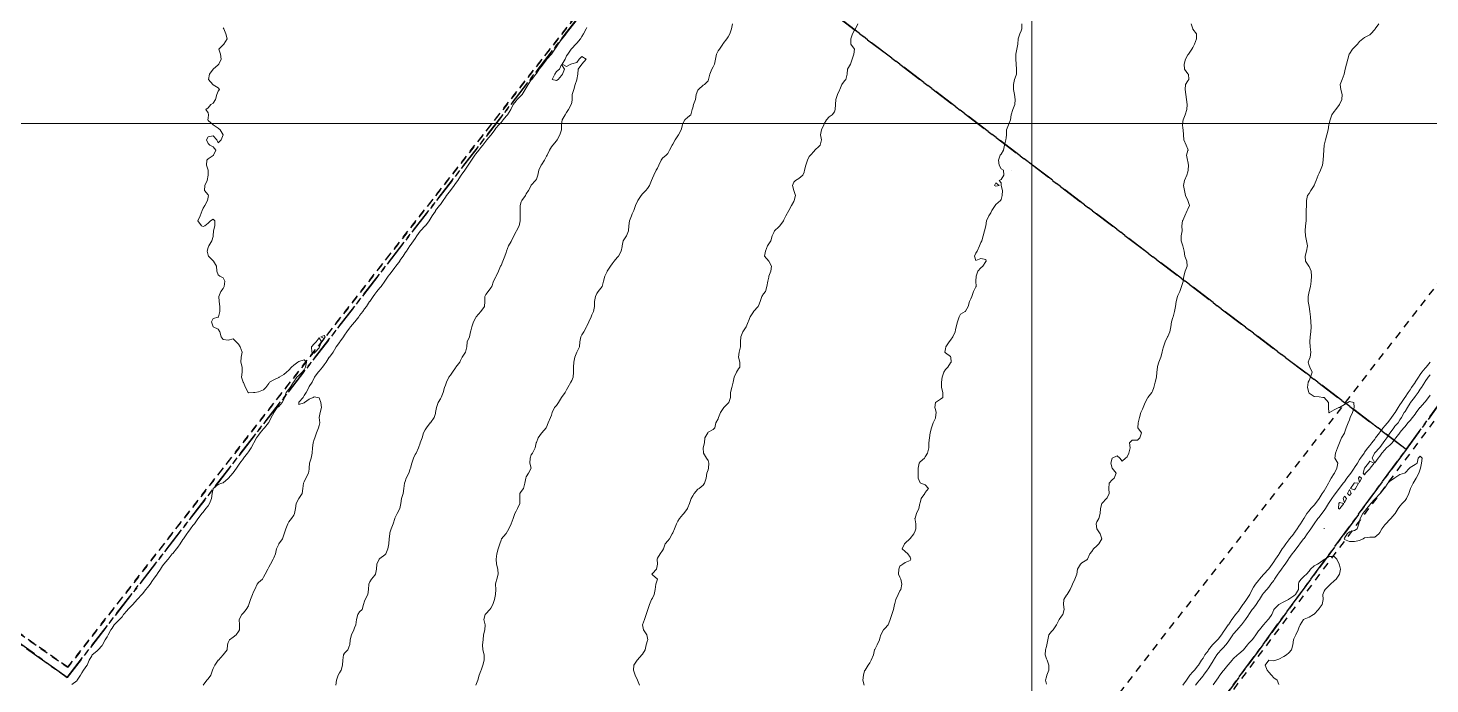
# Model space of a CAD drawing. Header units: centimetres. Extents: x 0 to 642158, y -847 to 649707.
# Drawn here: x 616067.4 to 616206.2, y 621031.9 to 621096.8 of the extents above; entities that cross this region are included whole.
import ezdxf

# ---------------------------------------------------------------- set-up
doc = ezdxf.new("R2010")
doc.units = ezdxf.units.CM
doc.header["$MEASUREMENT"] = 0
doc.linetypes.add('CENTERX2', pattern=[4, 2.5, -0.5, 0.5, -0.5])
doc.linetypes.add('JIS_02_0.7', pattern=[1.35, 0.75, -0.6])
for name, color, linetype, lineweight in [('MEV_grille', 254, 'Continuous', 9), ('WAL_parcellaire agricole', 7, 'JIS_02_0.7', 25), ('WAL_topographie 0.5', 253, 'Continuous', 20)]:
    doc.layers.add(name, color=color, linetype=linetype, lineweight=lineweight)
doc.layers.add('SPW_parcellaire cadastral', color=7, linetype='CENTERX2', lineweight=25, true_color=0xff0542)

# ---------------------------------------------------------------- blocks, each defined once
blk = doc.blocks.new('*U114')
at = {"layer": 'MEV_grille', "transparency": 33554687}
blk.add_lwpolyline([(-1338.46, 0), (1338.46, 0)], dxfattribs=at)
blk = doc.blocks.new('*U115')
at = {"layer": 'MEV_grille', "color": 0, "linetype": 'ByBlock', "lineweight": -2, "transparency": 16777216}
blk.add_blockref('*U114', (0, -1300), dxfattribs=at)
blk = doc.blocks.new('*U112')
at = {"layer": 'MEV_grille', "transparency": 33554687}
blk.add_lwpolyline([(0, 1825.48), (0, -1825.48)], dxfattribs=at)
blk = doc.blocks.new('*U113')
at = {"layer": 'MEV_grille', "color": 0, "linetype": 'ByBlock', "lineweight": -2, "transparency": 16777216}
blk.add_blockref('*U112', (800, 0), dxfattribs=at)

msp = doc.modelspace()

# ---------------------------------------------------------------- linework, layer by layer
at = {"layer": 'SPW_parcellaire cadastral'}
for points in [[(616173.26, 621188.99), (616185.26, 621179.66), (616179.7, 621172.24), (616170.48, 621160.22), (616164.05, 621152.12), (616157.91, 621144.33), (616131.44, 621110.21), (616071.3, 621032.52), (616031.54, 621061.05), (616060.99, 621100.59), (616142.41, 621213.16), (616173.26, 621188.99)], [(616131.44, 621110.21), (616157.91, 621144.33), (616228.71, 621089.19), (616203.86, 621055.11), (616131.44, 621110.21)], [(616031.54, 621061.05), (616071.3, 621032.52), (616131.44, 621110.21), (616203.86, 621055.11), (616144.73, 620974.53), (616080.2, 620885.53), (616077.16, 620887.87), (616061.83, 620900.38), (616015.82, 620937.44), (615969, 620975.45), (615975.67, 621007.18), (615976.31, 621011.06), (615979.34, 621025.79), (615982.81, 621040.63), (615983.01, 621041.57), (615985.55, 621053.65), (615985.91, 621055.31), (615989.28, 621069.96), (615990.63, 621076.48), (615992.09, 621082.87), (615993.25, 621088.61), (615997.42, 621085.79), (616031.54, 621061.05)], [(616228.71, 621089.19), (616234.07, 621096.53), (616235.85, 621085.62), (616250.94, 621018.21), (616191.53, 620940.74), (616149.71, 620970.82), (616144.73, 620974.53), (616203.86, 621055.11), (616228.71, 621089.19)]]:
    msp.add_lwpolyline(points, dxfattribs=at)
at = {"layer": 'WAL_parcellaire agricole'}
for points in [[(616185.18, 621179.79), (616158.05, 621144.69), (616071.36, 621033.53), (615996.86, 621085.77), (616011.19, 621105.69), (615971.52, 621133.77), (615978.81, 621140.74), (616073.97, 621180.78), (616142.8, 621213.76), (616185.18, 621179.79)], [(615993.69, 621087.77), (615996.86, 621085.77), (616071.36, 621033.53), (616158.05, 621144.69), (616223.15, 621092.3), (616150.53, 620998.96), (616089.78, 620911.09), (616081.78, 620901.78), (616076.08, 620902.28), (616069.98, 620895.38), (615970.47, 620972.87), (615993.69, 621087.77)], [(616146.37, 620977.29), (616226.52, 621084.47), (616231.77, 621085.38), (616245.69, 621033.97), (616249.36, 621021.47), (616227.87, 620992.8), (616189.37, 620943.13), (616146.37, 620977.29)]]:
    msp.add_lwpolyline(points, dxfattribs=at)
at = {"layer": 'WAL_topographie 0.5'}
for points in [[(616086.75, 621096.85), (616086.8, 621096.75), (616087.02, 621096.25), (616087.14, 621095.75), (616086.81, 621095.25), (616086.75, 621095.16), (616086.3, 621094.75), (616086.48, 621094.25), (616086.54, 621093.75), (616086.32, 621093.25), (616086.25, 621093.2), (616085.75, 621092.75), (616085.75, 621092.75), (616085.39, 621092.25), (616085.3, 621091.75), (616085.71, 621091.25), (616085.75, 621091.21), (616086.25, 621090.92), (616086.37, 621090.75), (616086.25, 621090.58), (616086.11, 621090.25), (616086, 621089.75), (616085.75, 621089.39), (616085.52, 621089.25), (616085.25, 621088.92), (616085.04, 621088.75), (616085.25, 621088.45), (616085.29, 621088.25), (616085.25, 621087.92), (616085.22, 621087.75), (616085.25, 621087.68), (616085.75, 621087.25), (616085.75, 621087.25), (616086.25, 621086.93), (616086.45, 621086.75), (616086.75, 621086.25), (616086.75, 621086.25), (616086.75, 621086.25), (616086.55, 621085.75), (616086.25, 621085.45), (616086.13, 621085.75), (616085.75, 621086.17), (616085.25, 621086.06), (616085.11, 621085.75), (616085.25, 621085.39), (616085.42, 621085.25), (616085.75, 621085.08), (616086.02, 621084.75), (616085.8, 621084.25), (616085.75, 621084.21), (616085.25, 621083.89), (616085.12, 621083.75), (616085.09, 621083.25), (616085.25, 621082.75), (616085.25, 621082.75), (616085.25, 621082.25), (616085.25, 621082.25), (616085.15, 621081.75), (616084.92, 621081.25), (616084.88, 621080.75), (616085.25, 621080.32), (616085.28, 621080.25), (616085.25, 621080.08), (616085.2, 621079.75), (616084.94, 621079.25), (616084.75, 621079), (616084.67, 621078.75), (616084.46, 621078.25), (616084.25, 621077.75), (616084.61, 621077.25), (616084.75, 621077.17), (616084.94, 621077.25), (616085.25, 621077.52), (616085.48, 621077.75), (616085.75, 621077.92), (616085.92, 621077.75), (616085.91, 621077.25), (616085.78, 621076.75), (616085.77, 621076.25), (616085.75, 621076.19), (616085.63, 621075.75), (616085.34, 621075.25), (616085.25, 621075.1), (616085.17, 621074.75), (616085.25, 621074.34), (616085.29, 621074.25), (616085.75, 621073.79), (616085.8, 621073.75), (616086.1, 621073.25), (616086.12, 621072.75), (616086.25, 621072.39), (616086.42, 621072.25), (616086.75, 621072.08), (616086.92, 621071.75), (616086.84, 621071.25), (616086.75, 621071.04), (616086.5, 621070.75), (616086.32, 621070.25), (616086.35, 621069.75), (616086.41, 621069.25), (616086.42, 621068.75), (616086.27, 621068.25), (616086.25, 621068.2), (616085.75, 621068.08), (616085.59, 621067.75), (616085.75, 621067.25), (616085.75, 621067.25), (616086.25, 621067.02), (616086.4, 621066.75), (616086.54, 621066.25), (616086.75, 621066), (616087.25, 621065.91), (616087.75, 621066.04), (616088.04, 621065.75), (616088.25, 621065.54), (616088.42, 621065.25), (616088.63, 621064.75), (616088.52, 621064.25), (616088.49, 621063.75), (616088.64, 621063.25), (616088.61, 621062.75), (616088.56, 621062.25), (616088.73, 621061.75), (616088.75, 621061.72), (616088.96, 621061.25), (616089.22, 621060.75), (616089.25, 621060.71), (616089.75, 621060.73), (616089.88, 621060.75), (616090.25, 621060.81), (616090.75, 621061), (616090.98, 621061.25), (616091.25, 621061.64), (616091.32, 621061.75), (616091.75, 621061.99), (616092.25, 621062.23), (616092.29, 621062.25), (616092.75, 621062.52), (616093, 621062.75), (616093.25, 621062.96), (616093.5, 621063.25), (616093.75, 621063.45), (616094.15, 621063.75), (616094.25, 621063.82), (616094.75, 621063.98), (616094.99, 621063.75), (616094.91, 621063.25), (616094.75, 621062.99), (616094.57, 621062.75), (616094.25, 621062.42), (616094.03, 621062.25), (616093.75, 621061.8), (616093.72, 621061.75), (616093.39, 621061.25), (616093.25, 621061.07), (616092.98, 621060.75), (616092.82, 621060.25), (616092.75, 621060.06), (616092.57, 621059.75), (616092.25, 621059.36), (616092.1, 621059.25), (616091.75, 621058.75), (616091.75, 621058.74), (616091.49, 621058.25), (616091.25, 621057.77), (616091.23, 621057.75), (616090.85, 621057.25), (616090.75, 621057.13), (616090.41, 621056.75), (616090.25, 621056.53), (616090.03, 621056.25), (616089.79, 621055.75), (616089.75, 621055.68), (616089.51, 621055.25), (616089.25, 621054.86), (616089.16, 621054.75), (616088.77, 621054.25), (616088.75, 621054.22), (616088.4, 621053.75), (616088.25, 621053.53), (616088.06, 621053.25), (616087.75, 621052.8), (616087.71, 621052.75), (616087.28, 621052.25), (616087.25, 621052.21), (616086.75, 621051.79), (616086.61, 621051.75), (616086.25, 621051.62), (616085.77, 621051.25), (616085.75, 621051.21), (616085.66, 621050.75), (616085.58, 621050.25), (616085.39, 621049.75), (616085.25, 621049.53), (616085.03, 621049.25), (616084.75, 621048.88), (616084.62, 621048.75), (616084.27, 621048.25), (616084.25, 621048.22), (616083.89, 621047.75), (616083.75, 621047.56), (616083.52, 621047.25), (616083.25, 621046.89), (616083.14, 621046.75), (616082.81, 621046.25), (616082.75, 621046.17), (616082.48, 621045.75), (616082.25, 621045.44), (616082.11, 621045.25), (616081.75, 621044.81), (616081.7, 621044.75), (616081.29, 621044.25), (616081.25, 621044.2), (616080.87, 621043.75), (616080.75, 621043.57), (616080.55, 621043.25), (616080.25, 621042.82), (616080.2, 621042.75), (616079.86, 621042.25), (616079.75, 621042.11), (616079.52, 621041.75), (616079.25, 621041.42), (616079.1, 621041.25), (616078.75, 621040.82), (616078.68, 621040.75), (616078.25, 621040.26), (616078.24, 621040.25), (616077.81, 621039.75), (616077.75, 621039.69), (616077.31, 621039.25), (616077.25, 621039.17), (616076.89, 621038.75), (616076.75, 621038.53), (616076.47, 621038.25), (616076.25, 621038.04), (616075.95, 621037.75), (616075.75, 621037.42), (616075.61, 621037.25), (616075.37, 621036.75), (616075.25, 621036.54), (616075.05, 621036.25), (616074.79, 621035.75), (616074.75, 621035.69), (616074.37, 621035.25), (616074.25, 621035.13), (616073.78, 621034.75), (616073.75, 621034.68), (616073.47, 621034.25), (616073.27, 621033.75), (616073.25, 621033.72), (616072.92, 621033.25), (616072.75, 621032.97), (616072.62, 621032.75), (616072.28, 621032.25), (616072.25, 621032.2), (616071.75, 621031.83)], [(616121.25, 621097.03), (616121.06, 621096.75), (616120.75, 621096.32), (616120.69, 621096.25), (616120.3, 621095.75), (616120.25, 621095.69), (616119.91, 621095.25), (616119.75, 621094.97), (616119.59, 621094.75), (616119.25, 621094.25), (616119.25, 621094.25), (616118.8, 621093.75), (616118.75, 621093.69), (616118.41, 621093.25), (616118.25, 621093.03), (616118.04, 621092.75), (616117.75, 621092.32), (616117.69, 621092.25), (616117.29, 621091.75), (616117.25, 621091.7), (616116.93, 621091.25), (616116.75, 621090.92), (616116.65, 621090.75), (616116.33, 621090.25), (616116.25, 621090.15), (616115.84, 621089.75), (616115.75, 621089.64), (616115.44, 621089.25), (616115.25, 621088.82), (616115.21, 621088.75), (616114.88, 621088.25), (616114.75, 621088.09), (616114.46, 621087.75), (616114.25, 621087.49), (616114.02, 621087.25), (616113.75, 621086.92), (616113.64, 621086.75), (616113.28, 621086.25), (616113.25, 621086.21), (616112.84, 621085.75), (616112.75, 621085.64), (616112.45, 621085.25), (616112.25, 621084.99), (616112.05, 621084.75), (616111.75, 621084.36), (616111.67, 621084.25), (616111.33, 621083.75), (616111.25, 621083.64), (616111.01, 621083.25), (616110.75, 621082.85), (616110.68, 621082.75), (616110.32, 621082.25), (616110.25, 621082.15), (616109.96, 621081.75), (616109.75, 621081.45), (616109.6, 621081.25), (616109.26, 621080.75), (616109.25, 621080.74), (616108.87, 621080.25), (616108.75, 621080.08), (616108.52, 621079.75), (616108.25, 621079.35), (616108.17, 621079.25), (616107.78, 621078.75), (616107.75, 621078.71), (616107.44, 621078.25), (616107.25, 621077.92), (616107.14, 621077.75), (616106.77, 621077.25), (616106.75, 621077.23), (616106.27, 621076.75), (616106.25, 621076.72), (616105.93, 621076.25), (616105.75, 621076), (616105.58, 621075.75), (616105.25, 621075.3), (616105.22, 621075.25), (616104.88, 621074.75), (616104.75, 621074.56), (616104.56, 621074.25), (616104.25, 621073.81), (616104.22, 621073.75), (616103.85, 621073.25), (616103.75, 621073.12), (616103.47, 621072.75), (616103.25, 621072.47), (616103.09, 621072.25), (616102.75, 621071.77), (616102.74, 621071.75), (616102.37, 621071.25), (616102.25, 621071.11), (616101.97, 621070.75), (616101.75, 621070.47), (616101.6, 621070.25), (616101.25, 621069.76), (616101.24, 621069.75), (616100.92, 621069.25), (616100.75, 621069.02), (616100.57, 621068.75), (616100.25, 621068.36), (616100.17, 621068.25), (616099.78, 621067.75), (616099.75, 621067.72), (616099.36, 621067.25), (616099.25, 621067.12), (616098.98, 621066.75), (616098.75, 621066.42), (616098.65, 621066.25), (616098.3, 621065.75), (616098.25, 621065.69), (616097.94, 621065.25), (616097.75, 621064.96), (616097.63, 621064.75), (616097.26, 621064.25), (616097.25, 621064.24), (616096.95, 621063.75), (616096.75, 621063.49), (616096.59, 621063.25), (616096.25, 621062.86), (616096.16, 621062.75), (616095.78, 621062.25), (616095.75, 621062.2), (616095.55, 621061.75), (616095.25, 621061.32), (616095.21, 621061.25), (616094.97, 621060.75), (616094.75, 621060.46), (616094.65, 621060.25), (616094.25, 621059.78), (616094.23, 621059.75), (616094.25, 621059.55), (616094.75, 621059.71), (616094.81, 621059.75), (616095.25, 621060.09), (616095.67, 621060.25), (616095.75, 621060.31), (616096.08, 621060.25), (616096.25, 621060.2), (616096.4, 621059.75), (616096.47, 621059.25), (616096.35, 621058.75), (616096.25, 621058.25), (616096.32, 621057.75), (616096.25, 621057.46), (616096.19, 621057.25), (616095.98, 621056.75), (616095.82, 621056.25), (616095.75, 621056.08), (616095.66, 621055.75), (616095.6, 621055.25), (616095.57, 621054.75), (616095.46, 621054.25), (616095.3, 621053.75), (616095.27, 621053.25), (616095.25, 621053.15), (616095.18, 621052.75), (616094.93, 621052.25), (616094.75, 621051.88), (616094.7, 621051.75), (616094.62, 621051.25), (616094.56, 621050.75), (616094.25, 621050.25), (616094.25, 621050.25), (616093.98, 621049.75), (616093.89, 621049.25), (616093.81, 621048.75), (616093.75, 621048.61), (616093.5, 621048.25), (616093.25, 621047.94), (616093.15, 621047.75), (616092.96, 621047.25), (616092.79, 621046.75), (616092.75, 621046.66), (616092.61, 621046.25), (616092.27, 621045.75), (616092.25, 621045.72), (616092.02, 621045.25), (616091.92, 621044.75), (616091.75, 621044.37), (616091.69, 621044.25), (616091.42, 621043.75), (616091.25, 621043.44), (616091.15, 621043.25), (616090.91, 621042.75), (616090.75, 621042.46), (616090.64, 621042.25), (616090.25, 621041.92), (616090.12, 621041.75), (616089.87, 621041.25), (616089.75, 621041), (616089.66, 621040.75), (616089.44, 621040.25), (616089.3, 621039.75), (616089.25, 621039.63), (616089.01, 621039.25), (616088.75, 621038.91), (616088.6, 621038.75), (616088.33, 621038.25), (616088.37, 621037.75), (616088.35, 621037.25), (616088.25, 621037.07), (616088.03, 621036.75), (616087.75, 621036.52), (616087.38, 621036.25), (616087.25, 621036), (616087.18, 621035.75), (616087.13, 621035.25), (616086.75, 621034.75), (616086.75, 621034.75), (616086.27, 621034.25), (616086.25, 621034.23), (616085.92, 621033.75), (616085.75, 621033.41), (616085.68, 621033.25), (616085.51, 621032.75), (616085.25, 621032.39), (616085.13, 621032.25), (616084.75, 621031.75)], [(616122.75, 621096.87), (616122.68, 621096.75), (616122.42, 621096.25), (616122.25, 621095.99), (616122.13, 621095.75), (616121.75, 621095.34), (616121.67, 621095.25), (616121.25, 621094.81), (616121.2, 621094.75), (616120.86, 621094.25), (616120.75, 621094.09), (616120.6, 621093.75), (616120.29, 621093.25), (616120.75, 621093.02), (616121.15, 621093.25), (616121.25, 621093.29), (616121.75, 621093.42), (616122, 621093.75), (616122.25, 621094.03), (616122.67, 621093.75), (616122.25, 621093.25), (616122.25, 621093.25), (616121.88, 621092.75), (616121.87, 621092.25), (616121.77, 621091.75), (616121.75, 621091.7), (616121.58, 621091.25), (616121.46, 621090.75), (616121.31, 621090.25), (616121.3, 621089.75), (616121.25, 621089.45), (616121.21, 621089.25), (616120.93, 621088.75), (616120.75, 621088.46), (616120.59, 621088.25), (616120.32, 621087.75), (616120.25, 621087.25), (616120.25, 621087.25), (616120.24, 621086.75), (616120.09, 621086.25), (616119.8, 621085.75), (616119.75, 621085.67), (616119.38, 621085.25), (616119.25, 621085.08), (616119.06, 621084.75), (616118.82, 621084.25), (616118.75, 621084.14), (616118.55, 621083.75), (616118.25, 621083.29), (616118.22, 621083.25), (616117.99, 621082.75), (616117.91, 621082.25), (616117.75, 621081.88), (616117.68, 621081.75), (616117.25, 621081.27), (616117.23, 621081.25), (616116.96, 621080.75), (616116.75, 621080.4), (616116.66, 621080.25), (616116.3, 621079.75), (616116.25, 621079.61), (616116.16, 621079.25), (616116.14, 621078.75), (616116.15, 621078.25), (616116.15, 621077.75), (616116.04, 621077.25), (616115.78, 621076.75), (616115.75, 621076.69), (616115.52, 621076.25), (616115.28, 621075.75), (616115.25, 621075.69), (616114.98, 621075.25), (616114.81, 621074.75), (616114.75, 621074.62), (616114.62, 621074.25), (616114.42, 621073.75), (616114.25, 621073.33), (616114.21, 621073.25), (616114.01, 621072.75), (616113.77, 621072.25), (616113.75, 621072.19), (616113.52, 621071.75), (616113.35, 621071.25), (616113.25, 621071.12), (616112.97, 621070.75), (616112.75, 621070.46), (616112.66, 621070.25), (616112.64, 621069.75), (616112.61, 621069.25), (616112.25, 621068.77), (616112.24, 621068.75), (616111.8, 621068.25), (616111.75, 621068.18), (616111.53, 621067.75), (616111.35, 621067.25), (616111.25, 621066.86), (616111.23, 621066.75), (616111.13, 621066.25), (616110.9, 621065.75), (616110.86, 621065.25), (616110.75, 621064.75), (616110.75, 621064.75), (616110.42, 621064.25), (616110.25, 621063.9), (616110.19, 621063.75), (616109.78, 621063.25), (616109.75, 621063.19), (616109.46, 621062.75), (616109.25, 621062.47), (616109.09, 621062.25), (616108.85, 621061.75), (616108.75, 621061.46), (616108.67, 621061.25), (616108.52, 621060.75), (616108.32, 621060.25), (616108.25, 621060.13), (616108.04, 621059.75), (616107.85, 621059.25), (616107.76, 621058.75), (616107.75, 621058.65), (616107.63, 621058.25), (616107.27, 621057.75), (616107.25, 621057.73), (616106.87, 621057.25), (616106.75, 621057.06), (616106.59, 621056.75), (616106.43, 621056.25), (616106.26, 621055.75), (616106.25, 621055.71), (616106.09, 621055.25), (616105.84, 621054.75), (616105.75, 621054.61), (616105.59, 621054.25), (616105.41, 621053.75), (616105.28, 621053.25), (616105.25, 621053.17), (616105.11, 621052.75), (616104.86, 621052.25), (616104.75, 621051.94), (616104.7, 621051.75), (616104.64, 621051.25), (616104.55, 621050.75), (616104.41, 621050.25), (616104.33, 621049.75), (616104.25, 621049.25), (616104.25, 621049.25), (616103.97, 621048.75), (616103.75, 621048.3), (616103.73, 621048.25), (616103.57, 621047.75), (616103.38, 621047.25), (616103.25, 621046.83), (616103.23, 621046.75), (616103.17, 621046.25), (616103.13, 621045.75), (616103.06, 621045.25), (616102.84, 621044.75), (616102.75, 621044.66), (616102.25, 621044.3), (616102.19, 621044.25), (616101.95, 621043.75), (616101.91, 621043.25), (616101.81, 621042.75), (616101.75, 621042.64), (616101.43, 621042.25), (616101.25, 621041.99), (616101.17, 621041.75), (616101.12, 621041.25), (616101.05, 621040.75), (616100.79, 621040.25), (616100.75, 621040.08), (616100.64, 621039.75), (616100.49, 621039.25), (616100.25, 621039.01), (616100.08, 621038.75), (616099.93, 621038.25), (616099.87, 621037.75), (616099.75, 621037.44), (616099.67, 621037.25), (616099.45, 621036.75), (616099.33, 621036.25), (616099.27, 621035.75), (616099.25, 621035.68), (616099.08, 621035.25), (616098.75, 621034.92), (616098.65, 621034.75), (616098.58, 621034.25), (616098.57, 621033.75), (616098.42, 621033.25), (616098.25, 621032.98), (616098.14, 621032.75), (616097.97, 621032.25), (616097.91, 621031.75)], [(616137.17, 621097.25), (616137.08, 621096.75), (616136.91, 621096.25), (616136.75, 621095.95), (616136.61, 621095.75), (616136.25, 621095.29), (616136.22, 621095.25), (616135.88, 621094.75), (616135.75, 621094.57), (616135.58, 621094.25), (616135.49, 621093.75), (616135.38, 621093.25), (616135.25, 621092.98), (616135.11, 621092.75), (616134.92, 621092.25), (616134.8, 621091.75), (616134.75, 621091.62), (616134.38, 621091.25), (616134.25, 621091.17), (616133.79, 621090.75), (616133.75, 621090.69), (616133.57, 621090.25), (616133.49, 621089.75), (616133.32, 621089.25), (616133.25, 621088.94), (616133.19, 621088.75), (616133.05, 621088.25), (616132.75, 621088.01), (616132.44, 621087.75), (616132.25, 621087.39), (616132.22, 621087.25), (616132.09, 621086.75), (616131.82, 621086.25), (616131.75, 621086.15), (616131.48, 621085.75), (616131.25, 621085.32), (616131.2, 621085.25), (616130.94, 621084.75), (616130.75, 621084.41), (616130.59, 621084.25), (616130.25, 621083.93), (616130.11, 621083.75), (616129.87, 621083.25), (616129.75, 621082.97), (616129.61, 621082.75), (616129.38, 621082.25), (616129.25, 621081.95), (616129.15, 621081.75), (616128.96, 621081.25), (616128.75, 621080.93), (616128.6, 621080.75), (616128.25, 621080.42), (616128.13, 621080.25), (616127.79, 621079.75), (616127.75, 621079.68), (616127.57, 621079.25), (616127.41, 621078.75), (616127.25, 621078.42), (616127.17, 621078.25), (616126.96, 621077.75), (616126.89, 621077.25), (616126.87, 621076.75), (616126.75, 621076.43), (616126.67, 621076.25), (616126.36, 621075.75), (616126.26, 621075.25), (616126.25, 621075.19), (616126.15, 621074.75), (616125.87, 621074.25), (616125.75, 621074.12), (616125.46, 621073.75), (616125.25, 621073.49), (616125.09, 621073.25), (616124.76, 621072.75), (616124.75, 621072.72), (616124.53, 621072.25), (616124.41, 621071.75), (616124.25, 621071.25), (616124.25, 621071.25), (616123.88, 621070.75), (616123.75, 621070.54), (616123.62, 621070.25), (616123.51, 621069.75), (616123.49, 621069.25), (616123.42, 621068.75), (616123.25, 621068.43), (616123.16, 621068.25), (616122.94, 621067.75), (616122.75, 621067.31), (616122.72, 621067.25), (616122.44, 621066.75), (616122.25, 621066.44), (616122.16, 621066.25), (616122.07, 621065.75), (616122.02, 621065.25), (616121.75, 621064.75), (616121.75, 621064.75), (616121.57, 621064.25), (616121.47, 621063.75), (616121.42, 621063.25), (616121.44, 621062.75), (616121.39, 621062.25), (616121.25, 621061.92), (616121.16, 621061.75), (616120.86, 621061.25), (616120.75, 621060.99), (616120.61, 621060.75), (616120.25, 621060.25), (616120.25, 621060.25), (616119.93, 621059.75), (616119.75, 621059.45), (616119.54, 621059.25), (616119.33, 621058.75), (616119.25, 621058.5), (616119.14, 621058.25), (616118.92, 621057.75), (616118.75, 621057.3), (616118.73, 621057.25), (616118.29, 621056.75), (616118.25, 621056.71), (616117.93, 621056.25), (616117.75, 621055.8), (616117.73, 621055.75), (616117.63, 621055.25), (616117.38, 621054.75), (616117.25, 621054.56), (616117.13, 621054.25), (616117.1, 621053.75), (616117.22, 621053.25), (616116.96, 621052.75), (616116.75, 621052.38), (616116.7, 621052.25), (616116.62, 621051.75), (616116.47, 621051.25), (616116.25, 621050.95), (616116.12, 621050.75), (616116.11, 621050.25), (616116.1, 621049.75), (616115.89, 621049.25), (616115.75, 621048.98), (616115.63, 621048.75), (616115.45, 621048.25), (616115.25, 621047.75), (616115.25, 621047.75), (616115.02, 621047.25), (616114.75, 621046.77), (616114.73, 621046.75), (616114.31, 621046.25), (616114.25, 621046.12), (616114.13, 621045.75), (616113.98, 621045.25), (616113.83, 621044.75), (616113.77, 621044.25), (616113.82, 621043.75), (616113.92, 621043.25), (616113.97, 621042.75), (616113.83, 621042.25), (616113.75, 621041.94), (616113.69, 621041.75), (616113.73, 621041.25), (616113.7, 621040.75), (616113.6, 621040.25), (616113.45, 621039.75), (616113.25, 621039.38), (616113.14, 621039.25), (616112.75, 621038.84), (616112.68, 621038.75), (616112.56, 621038.25), (616112.68, 621037.75), (616112.65, 621037.25), (616112.51, 621036.75), (616112.5, 621036.25), (616112.42, 621035.75), (616112.45, 621035.25), (616112.59, 621034.75), (616112.59, 621034.25), (616112.46, 621033.75), (616112.27, 621033.25), (616112.25, 621033.18), (616112.09, 621032.75), (616111.95, 621032.25), (616111.75, 621031.75)], [(616149.59, 621097.25), (616149.34, 621096.75), (616149.25, 621096.62), (616149.05, 621096.25), (616148.89, 621095.75), (616148.87, 621095.25), (616149.25, 621094.75), (616149.25, 621094.75), (616149.25, 621094.75), (616149.17, 621094.25), (616149.03, 621093.75), (616148.84, 621093.25), (616148.75, 621093.08), (616148.56, 621092.75), (616148.52, 621092.25), (616148.39, 621091.75), (616148.25, 621091.6), (616147.98, 621091.25), (616147.78, 621090.75), (616147.75, 621090.69), (616147.57, 621090.25), (616147.41, 621089.75), (616147.35, 621089.25), (616147.33, 621088.75), (616147.25, 621088.52), (616147.04, 621088.25), (616146.75, 621088.05), (616146.49, 621087.75), (616146.25, 621087.36), (616146.21, 621087.25), (616145.98, 621086.75), (616145.89, 621086.25), (616145.99, 621085.75), (616145.86, 621085.25), (616145.75, 621085.13), (616145.33, 621084.75), (616145.25, 621084.63), (616144.89, 621084.25), (616144.75, 621084.1), (616144.58, 621083.75), (616144.44, 621083.25), (616144.3, 621082.75), (616144.25, 621082.56), (616144.14, 621082.25), (616143.75, 621081.93), (616143.42, 621081.75), (616143.25, 621081.56), (616143.12, 621081.25), (616143.25, 621080.75), (616143.25, 621080.75), (616143.39, 621080.25), (616143.28, 621079.75), (616143.25, 621079.67), (616143, 621079.25), (616142.75, 621078.78), (616142.73, 621078.75), (616142.44, 621078.25), (616142.25, 621077.84), (616142.21, 621077.75), (616141.84, 621077.25), (616141.75, 621077.14), (616141.32, 621076.75), (616141.25, 621076.59), (616141.09, 621076.25), (616140.95, 621075.75), (616140.75, 621075.47), (616140.62, 621075.25), (616140.43, 621074.75), (616140.32, 621074.25), (616140.75, 621073.75), (616140.75, 621073.75), (616141.03, 621073.25), (616140.97, 621072.75), (616140.78, 621072.25), (616140.75, 621072.17), (616140.65, 621071.75), (616140.58, 621071.25), (616140.42, 621070.75), (616140.25, 621070.52), (616140.08, 621070.25), (616139.92, 621069.75), (616139.75, 621069.31), (616139.72, 621069.25), (616139.26, 621068.75), (616139.25, 621068.73), (616138.93, 621068.25), (616138.75, 621067.79), (616138.73, 621067.75), (616138.53, 621067.25), (616138.25, 621066.85), (616138.19, 621066.75), (616137.99, 621066.25), (616137.96, 621065.75), (616137.95, 621065.25), (616137.82, 621064.75), (616137.77, 621064.25), (616137.89, 621063.75), (616137.88, 621063.25), (616137.75, 621063.08), (616137.55, 621062.75), (616137.33, 621062.25), (616137.25, 621061.75), (616137.25, 621061.75), (616137.11, 621061.25), (616136.98, 621060.75), (616136.96, 621060.25), (616136.8, 621059.75), (616136.75, 621059.68), (616136.32, 621059.25), (616136.25, 621059.16), (616135.97, 621058.75), (616135.79, 621058.25), (616135.75, 621058.14), (616135.53, 621057.75), (616135.42, 621057.25), (616135.25, 621057.07), (616134.75, 621056.8), (616134.71, 621056.75), (616134.44, 621056.25), (616134.38, 621055.75), (616134.25, 621055.25), (616134.29, 621054.75), (616134.59, 621054.25), (616134.75, 621054.02), (616134.84, 621053.75), (616134.79, 621053.25), (616134.75, 621053.08), (616134.64, 621052.75), (616134.57, 621052.25), (616134.39, 621051.75), (616134.25, 621051.57), (616133.86, 621051.25), (616133.75, 621051.16), (616133.38, 621050.75), (616133.25, 621050.5), (616133.08, 621050.25), (616132.91, 621049.75), (616132.75, 621049.34), (616132.71, 621049.25), (616132.34, 621048.75), (616132.25, 621048.67), (616131.91, 621048.25), (616131.75, 621047.99), (616131.62, 621047.75), (616131.44, 621047.25), (616131.25, 621046.84), (616131.21, 621046.75), (616130.92, 621046.25), (616130.75, 621046.04), (616130.51, 621045.75), (616130.33, 621045.25), (616130.25, 621045.08), (616130, 621044.75), (616129.75, 621044.33), (616129.72, 621044.25), (616129.75, 621043.75), (616129.75, 621043.75), (616129.75, 621043.75), (616129.65, 621043.25), (616129.25, 621042.81), (616129.19, 621042.75), (616129.25, 621042.67), (616129.75, 621042.25), (616129.75, 621042.25), (616129.75, 621042.25), (616129.59, 621041.75), (616129.52, 621041.25), (616129.42, 621040.75), (616129.25, 621040.39), (616129.16, 621040.25), (616128.96, 621039.75), (616128.79, 621039.25), (616128.75, 621039.16), (616128.62, 621038.75), (616128.44, 621038.25), (616128.27, 621037.75), (616128.36, 621037.25), (616128.68, 621036.75), (616128.75, 621036.42), (616128.77, 621036.25), (616128.75, 621036.18), (616128.63, 621035.75), (616128.51, 621035.25), (616128.25, 621034.83), (616128.19, 621034.75), (616127.75, 621034.27), (616127.73, 621034.25), (616127.41, 621033.75), (616127.38, 621033.25), (616127.53, 621032.75), (616127.75, 621032.25), (616127.75, 621032.25), (616127.95, 621031.75)], [(616165.82, 621097.25), (616165.82, 621096.75), (616165.75, 621096.55), (616165.61, 621096.25), (616165.45, 621095.75), (616165.42, 621095.25), (616165.32, 621094.75), (616165.25, 621094.42), (616165.23, 621094.25), (616165.23, 621093.75), (616165.25, 621093.25), (616165.25, 621093.25), (616165.3, 621092.75), (616165.27, 621092.25), (616165.25, 621092.18), (616165.08, 621091.75), (616164.99, 621091.25), (616164.98, 621090.75), (616165.1, 621090.25), (616165.15, 621089.75), (616165.13, 621089.25), (616164.93, 621088.75), (616164.75, 621088.25), (616164.75, 621088.25), (616164.69, 621087.75), (616164.5, 621087.25), (616164.31, 621086.75), (616164.31, 621086.25), (616164.25, 621085.95), (616164.22, 621085.75), (616164.1, 621085.25), (616163.99, 621084.75), (616163.75, 621084.33), (616163.67, 621084.25), (616163.5, 621083.75), (616163.58, 621083.25), (616163.75, 621082.9), (616164, 621082.75), (616164.02, 621082.25), (616163.75, 621081.82), (616163.58, 621081.75), (616163.75, 621081.5), (616163.77, 621081.25), (616163.91, 621080.75), (616163.87, 621080.25), (616163.75, 621079.85), (616163.7, 621079.75), (616163.25, 621079.35), (616163.18, 621079.25), (616162.85, 621078.75), (616162.75, 621078.53), (616162.53, 621078.25), (616162.32, 621077.75), (616162.25, 621077.25), (616162.25, 621077.25), (616162.11, 621076.75), (616161.98, 621076.25), (616161.85, 621075.75), (616161.75, 621075.61), (616161.63, 621075.25), (616161.4, 621074.75), (616161.25, 621074.55), (616161.13, 621074.25), (616161.25, 621073.82), (616161.75, 621074), (616162.25, 621073.92), (616162.28, 621073.75), (616162.25, 621073.7), (616161.96, 621073.25), (616161.75, 621073.1), (616161.46, 621072.75), (616161.28, 621072.25), (616161.27, 621071.75), (616161.28, 621071.25), (616161.25, 621071.19), (616161.04, 621070.75), (616160.86, 621070.25), (616160.75, 621070.03), (616160.62, 621069.75), (616160.5, 621069.25), (616160.25, 621068.8), (616160.2, 621068.75), (616159.75, 621068.49), (616159.62, 621068.25), (616159.43, 621067.75), (616159.31, 621067.25), (616159.25, 621066.96), (616159.2, 621066.75), (616158.98, 621066.25), (616158.75, 621065.94), (616158.61, 621065.75), (616158.28, 621065.25), (616158.25, 621065.08), (616158.2, 621064.75), (616158.25, 621064.67), (616158.75, 621064.31), (616158.77, 621064.25), (616158.8, 621063.75), (616158.75, 621063.67), (616158.49, 621063.25), (616158.25, 621063.01), (616158.1, 621062.75), (616157.93, 621062.25), (616157.85, 621061.75), (616157.86, 621061.25), (616157.98, 621060.75), (616158, 621060.25), (616157.75, 621060.08), (616157.25, 621059.75), (616157.25, 621059.75), (616157.21, 621059.25), (616157.25, 621059.05), (616157.34, 621058.75), (616157.28, 621058.25), (616157.25, 621058.2), (616157.05, 621057.75), (616156.87, 621057.25), (616156.75, 621056.75), (616156.75, 621056.75), (616156.66, 621056.25), (616156.62, 621055.75), (616156.6, 621055.25), (616156.47, 621054.75), (616156.25, 621054.36), (616156.17, 621054.25), (616155.75, 621053.87), (616155.65, 621053.75), (616155.55, 621053.25), (616155.56, 621052.75), (616155.54, 621052.25), (616155.75, 621051.79), (616155.81, 621051.75), (616156.25, 621051.6), (616156.56, 621051.25), (616156.25, 621050.83), (616156.2, 621050.75), (616155.86, 621050.25), (616155.75, 621049.83), (616155.71, 621049.75), (616155.62, 621049.25), (616155.39, 621048.75), (616155.25, 621048.31), (616155.23, 621048.25), (616155.25, 621048.12), (616155.33, 621047.75), (616155.33, 621047.25), (616155.25, 621047.03), (616155.12, 621046.75), (616154.75, 621046.28), (616154.72, 621046.25), (616154.25, 621045.81), (616154.19, 621045.75), (616153.96, 621045.25), (616154.25, 621045), (616154.54, 621044.75), (616154.75, 621044.45), (616154.82, 621044.25), (616154.75, 621044.12), (616154.25, 621043.92), (616154.04, 621043.75), (616153.75, 621043.53), (616153.63, 621043.25), (616153.61, 621042.75), (616153.75, 621042.44), (616153.82, 621042.25), (616153.92, 621041.75), (616153.84, 621041.25), (616153.75, 621041.1), (616153.56, 621040.75), (616153.35, 621040.25), (616153.25, 621039.86), (616153.22, 621039.75), (616153.11, 621039.25), (616152.93, 621038.75), (616152.77, 621038.25), (616152.75, 621038.17), (616152.58, 621037.75), (616152.25, 621037.37), (616152.12, 621037.25), (616151.85, 621036.75), (616151.75, 621036.42), (616151.72, 621036.25), (616151.49, 621035.75), (616151.25, 621035.28), (616151.23, 621035.25), (616151.12, 621034.75), (616150.9, 621034.25), (616150.75, 621033.96), (616150.59, 621033.75), (616150.3, 621033.25), (616150.25, 621033.17), (616150.14, 621032.75), (616150.06, 621032.25), (616150.19, 621031.75)], [(616182.58, 621097.25), (616182.73, 621096.75), (616182.75, 621096.73), (616183.1, 621096.25), (616183.1, 621095.75), (616182.9, 621095.25), (616182.75, 621094.91), (616182.65, 621094.75), (616182.3, 621094.25), (616182.25, 621094.18), (616182.03, 621093.75), (616181.89, 621093.25), (616181.93, 621092.75), (616182.25, 621092.31), (616182.3, 621092.25), (616182.33, 621091.75), (616182.25, 621091.59), (616182.01, 621091.25), (616181.97, 621090.75), (616182.04, 621090.25), (616182.1, 621089.75), (616182.18, 621089.25), (616182.14, 621088.75), (616181.98, 621088.25), (616181.78, 621087.75), (616181.75, 621087.58), (616181.72, 621087.25), (616181.75, 621086.92), (616181.77, 621086.75), (616181.82, 621086.25), (616181.84, 621085.75), (616182.08, 621085.25), (616182.25, 621084.85), (616182.27, 621084.75), (616182.25, 621084.69), (616182.1, 621084.25), (616182.22, 621083.75), (616182.25, 621083.61), (616182.31, 621083.25), (616182.27, 621082.75), (616182.25, 621082.58), (616182.15, 621082.25), (616181.92, 621081.75), (616181.82, 621081.25), (616181.9, 621080.75), (616182, 621080.25), (616182.25, 621079.75), (616182.25, 621079.75), (616182.42, 621079.25), (616182.25, 621078.9), (616182.18, 621078.75), (616181.96, 621078.25), (616181.75, 621077.78), (616181.73, 621077.75), (616181.64, 621077.25), (616181.69, 621076.75), (616181.6, 621076.25), (616181.58, 621075.75), (616181.75, 621075.25), (616181.75, 621075.25), (616181.87, 621074.75), (616181.95, 621074.25), (616182.16, 621073.75), (616182.17, 621073.25), (616181.99, 621072.75), (616181.86, 621072.25), (616181.77, 621071.75), (616181.75, 621071.65), (616181.63, 621071.25), (616181.44, 621070.75), (616181.25, 621070.36), (616181.21, 621070.25), (616181.08, 621069.75), (616181.04, 621069.25), (616180.93, 621068.75), (616180.78, 621068.25), (616180.75, 621068.17), (616180.64, 621067.75), (616180.57, 621067.25), (616180.46, 621066.75), (616180.25, 621066.28), (616180.23, 621066.25), (616180.01, 621065.75), (616179.83, 621065.25), (616179.75, 621064.95), (616179.72, 621064.75), (616179.56, 621064.25), (616179.36, 621063.75), (616179.25, 621063.33), (616179.23, 621063.25), (616179.18, 621062.75), (616179.13, 621062.25), (616179.01, 621061.75), (616178.89, 621061.25), (616178.75, 621060.89), (616178.67, 621060.75), (616178.29, 621060.25), (616178.25, 621060.17), (616178.03, 621059.75), (616177.84, 621059.25), (616177.75, 621059.08), (616177.58, 621058.75), (616177.45, 621058.25), (616177.33, 621057.75), (616177.31, 621057.25), (616177.65, 621056.75), (616177.49, 621056.25), (616177.25, 621056.01), (616176.75, 621056.02), (616176.48, 621055.75), (616176.53, 621055.25), (616176.42, 621054.75), (616176.25, 621054.36), (616176.08, 621054.25), (616175.75, 621053.95), (616175.52, 621054.25), (616175.25, 621054.46), (616174.75, 621054.25), (616174.75, 621054.25), (616174.63, 621053.75), (616174.75, 621053.25), (616174.75, 621053.25), (616175.16, 621052.75), (616174.94, 621052.25), (616174.75, 621052.08), (616174.45, 621051.75), (616174.44, 621051.25), (616174.45, 621050.75), (616174.25, 621050.3), (616174.19, 621050.25), (616173.75, 621049.78), (616173.72, 621049.75), (616173.61, 621049.25), (616173.58, 621048.75), (616173.43, 621048.25), (616173.25, 621047.95), (616173.16, 621047.75), (616173.25, 621047.25), (616173.25, 621047.25), (616173.58, 621046.75), (616173.73, 621046.25), (616173.45, 621045.75), (616173.25, 621045.56), (616172.91, 621045.25), (616172.75, 621045), (616172.55, 621044.75), (616172.31, 621044.25), (616172.25, 621044.17), (616171.75, 621043.87), (616171.62, 621043.75), (616171.33, 621043.25), (616171.25, 621042.75), (616171.25, 621042.75), (616171.06, 621042.25), (616170.83, 621041.75), (616170.75, 621041.61), (616170.6, 621041.25), (616170.29, 621040.75), (616170.25, 621040.66), (616169.97, 621040.25), (616169.94, 621039.75), (616169.99, 621039.25), (616169.86, 621038.75), (616169.75, 621038.58), (616169.52, 621038.25), (616169.25, 621037.75), (616169.25, 621037.75), (616168.9, 621037.25), (616168.75, 621037.07), (616168.49, 621036.75), (616168.39, 621036.25), (616168.3, 621035.75), (616168.25, 621035.6), (616168.15, 621035.25), (616168.12, 621034.75), (616168.25, 621034.38), (616168.31, 621034.25), (616168.5, 621033.75), (616168.49, 621033.25), (616168.29, 621032.75), (616168.25, 621032.58), (616168.16, 621032.25), (616168.25, 621031.85)], [(616201.17, 621097.25), (616200.79, 621096.75), (616200.75, 621096.68), (616200.35, 621096.25), (616200.25, 621096.16), (616199.75, 621095.88), (616199.56, 621095.75), (616199.25, 621095.49), (616199.04, 621095.25), (616198.75, 621094.94), (616198.56, 621094.75), (616198.25, 621094.28), (616198.23, 621094.25), (616198.09, 621093.75), (616197.94, 621093.25), (616197.83, 621092.75), (616197.75, 621092.42), (616197.72, 621092.25), (616197.54, 621091.75), (616197.32, 621091.25), (616197.38, 621090.75), (616197.54, 621090.25), (616197.48, 621089.75), (616197.25, 621089.25), (616197.25, 621089.25), (616196.89, 621088.75), (616196.75, 621088.56), (616196.5, 621088.25), (616196.33, 621087.75), (616196.25, 621087.38), (616196.22, 621087.25), (616196.14, 621086.75), (616196.01, 621086.25), (616195.86, 621085.75), (616195.75, 621085.25), (616195.75, 621085.25), (616195.72, 621084.75), (616195.69, 621084.25), (616195.66, 621083.75), (616195.59, 621083.25), (616195.38, 621082.75), (616195.25, 621082.47), (616195.14, 621082.25), (616194.96, 621081.75), (616194.75, 621081.27), (616194.74, 621081.25), (616194.43, 621080.75), (616194.25, 621080.46), (616194.11, 621080.25), (616193.99, 621079.75), (616193.99, 621079.25), (616193.97, 621078.75), (616193.95, 621078.25), (616193.95, 621077.75), (616193.9, 621077.25), (616193.87, 621076.75), (616193.88, 621076.25), (616194.01, 621075.75), (616194.11, 621075.25), (616194, 621074.75), (616193.85, 621074.25), (616193.88, 621073.75), (616194.22, 621073.25), (616194.25, 621073.22), (616194.46, 621072.75), (616194.5, 621072.25), (616194.46, 621071.75), (616194.4, 621071.25), (616194.25, 621070.75), (616194.25, 621070.75), (616194.15, 621070.25), (616194.15, 621069.75), (616194.25, 621069.25), (616194.25, 621069.25), (616194.34, 621068.75), (616194.38, 621068.25), (616194.44, 621067.75), (616194.46, 621067.25), (616194.43, 621066.75), (616194.37, 621066.25), (616194.31, 621065.75), (616194.35, 621065.25), (616194.44, 621064.75), (616194.36, 621064.25), (616194.25, 621064), (616194.16, 621063.75), (616194.25, 621063.42), (616194.33, 621063.25), (616194.54, 621062.75), (616194.38, 621062.25), (616194.25, 621061.92), (616194.16, 621061.75), (616194.1, 621061.25), (616194.21, 621060.75), (616194.25, 621060.68), (616194.75, 621060.36), (616195.25, 621060.31), (616195.62, 621060.25), (616195.75, 621060.23), (616196.16, 621059.75), (616196.18, 621059.25), (616196.21, 621058.75), (616196.25, 621058.73), (616196.28, 621058.75), (616196.75, 621059.03), (616197.19, 621059.25), (616197.25, 621059.27), (616197.75, 621059.55), (616198.08, 621059.75), (616198.25, 621059.85), (616198.69, 621059.75), (616198.73, 621059.25), (616198.54, 621058.75), (616198.33, 621058.25), (616198.25, 621058.02), (616198.13, 621057.75), (616197.92, 621057.25), (616197.76, 621056.75), (616197.75, 621056.73), (616197.47, 621056.25), (616197.25, 621055.75), (616197.25, 621055.75), (616197.05, 621055.25), (616196.85, 621054.75), (616196.8, 621054.25), (616197.11, 621053.75), (616197.01, 621053.25), (616196.77, 621052.75), (616196.75, 621052.72), (616196.44, 621052.25), (616196.25, 621051.89), (616196.16, 621051.75), (616195.88, 621051.25), (616195.75, 621051.01), (616195.56, 621050.75), (616195.25, 621050.26), (616195.24, 621050.25), (616194.88, 621049.75), (616194.75, 621049.58), (616194.44, 621049.25), (616194.25, 621049.02), (616194.03, 621048.75), (616193.75, 621048.29), (616193.72, 621048.25), (616193.4, 621047.75), (616193.25, 621047.51), (616193.08, 621047.25), (616192.75, 621046.77), (616192.73, 621046.75), (616192.32, 621046.25), (616192.25, 621046.15), (616191.95, 621045.75), (616191.75, 621045.47), (616191.59, 621045.25), (616191.28, 621044.75), (616191.25, 621044.7), (616190.93, 621044.25), (616190.75, 621043.97), (616190.59, 621043.75), (616190.25, 621043.28), (616190.22, 621043.25), (616189.77, 621042.75), (616189.75, 621042.73), (616189.34, 621042.25), (616189.25, 621042.12), (616188.95, 621041.75), (616188.75, 621041.45), (616188.63, 621041.25), (616188.37, 621040.75), (616188.25, 621040.54), (616188.06, 621040.25), (616187.75, 621039.83), (616187.69, 621039.75), (616187.35, 621039.25), (616187.25, 621039.1), (616186.98, 621038.75), (616186.75, 621038.44), (616186.61, 621038.25), (616186.26, 621037.75), (616186.25, 621037.73), (616185.9, 621037.25), (616185.75, 621037), (616185.58, 621036.75), (616185.25, 621036.33), (616185.17, 621036.25), (616184.75, 621035.81), (616184.69, 621035.75), (616184.3, 621035.25), (616184.25, 621035.17), (616183.94, 621034.75), (616183.75, 621034.45), (616183.6, 621034.25), (616183.29, 621033.75), (616183.25, 621033.69), (616182.89, 621033.25), (616182.75, 621033.08), (616182.46, 621032.75), (616182.25, 621032.44), (616182.12, 621032.25), (616181.76, 621031.75)], [(616119.75, 621091.63), (616119.91, 621091.75), (616120.25, 621092.12), (616120.34, 621092.25), (616120.52, 621092.75), (616120.25, 621093.22), (616120.03, 621092.75), (616119.75, 621092.53), (616119.58, 621092.25), (616119.31, 621091.75), (616119.75, 621091.63)], [(616164.75, 621082.75), (616164.75, 621082.75), (616164.75, 621082.75), (616164.75, 621082.75), (616164.75, 621082.75)], [(616163.25, 621081.18), (616163.58, 621081.25), (616163.25, 621081.5), (616163.11, 621081.25), (616163.25, 621081.18)], [(616095.86, 621064.75), (616095.75, 621064.63), (616095.51, 621064.75), (616095.5, 621065.25), (616095.75, 621065.55), (616095.96, 621065.75), (616096.25, 621066.16), (616096.48, 621065.75), (616096.29, 621065.25), (616096.25, 621065.17), (616095.86, 621064.75)], [(616096.83, 621066.25), (616096.75, 621066.1), (616096.41, 621066.25), (616096.75, 621066.39), (616096.83, 621066.25)], [(616206.24, 621063.75), (616205.83, 621063.25), (616205.75, 621063.15), (616205.4, 621062.75), (616205.25, 621062.51), (616205.07, 621062.25), (616204.76, 621061.75), (616204.75, 621061.74), (616204.39, 621061.25), (616204.25, 621061.02), (616204.06, 621060.75), (616203.75, 621060.28), (616203.73, 621060.25), (616203.39, 621059.75), (616203.25, 621059.51), (616203.07, 621059.25), (616202.76, 621058.75), (616202.75, 621058.73), (616202.4, 621058.25), (616202.25, 621058.05), (616202, 621057.75), (616201.75, 621057.43), (616201.59, 621057.25), (616201.25, 621056.8), (616201.21, 621056.75), (616200.84, 621056.25), (616200.75, 621056.12), (616200.46, 621055.75), (616200.25, 621055.49), (616200.07, 621055.25), (616199.75, 621054.82), (616199.7, 621054.75), (616199.35, 621054.25), (616199.25, 621054.1), (616199.03, 621053.75), (616198.75, 621053.3), (616198.72, 621053.25), (616198.37, 621052.75), (616198.25, 621052.58), (616198, 621052.25), (616197.75, 621051.91), (616197.62, 621051.75), (616197.25, 621051.28), (616197.23, 621051.25), (616196.86, 621050.75), (616196.75, 621050.59), (616196.51, 621050.25), (616196.25, 621049.85), (616196.18, 621049.75), (616195.87, 621049.25), (616195.75, 621049.07), (616195.52, 621048.75), (616195.25, 621048.41), (616195.12, 621048.25), (616194.77, 621047.75), (616194.75, 621047.73), (616194.41, 621047.25), (616194.25, 621047), (616194.07, 621046.75), (616193.75, 621046.3), (616193.71, 621046.25), (616193.32, 621045.75), (616193.25, 621045.64), (616192.97, 621045.25), (616192.75, 621044.96), (616192.57, 621044.75), (616192.25, 621044.3), (616192.21, 621044.25), (616191.89, 621043.75), (616191.75, 621043.57), (616191.51, 621043.25), (616191.25, 621042.88), (616191.16, 621042.75), (616190.83, 621042.25), (616190.75, 621042.14), (616190.45, 621041.75), (616190.25, 621041.47), (616190.06, 621041.25), (616189.75, 621040.88), (616189.65, 621040.75), (616189.34, 621040.25), (616189.25, 621040.11), (616189.01, 621039.75), (616188.75, 621039.4), (616188.63, 621039.25), (616188.29, 621038.75), (616188.25, 621038.7), (616187.94, 621038.25), (616187.75, 621038), (616187.55, 621037.75), (616187.25, 621037.4), (616187.12, 621037.25), (616186.75, 621036.82), (616186.7, 621036.75), (616186.38, 621036.25), (616186.25, 621036.05), (616186.02, 621035.75), (616185.75, 621035.46), (616185.55, 621035.25), (616185.25, 621034.92), (616185.12, 621034.75), (616184.8, 621034.25), (616184.75, 621034.18), (616184.5, 621033.75), (616184.25, 621033.37), (616184.17, 621033.25), (616183.8, 621032.75), (616183.75, 621032.69), (616183.39, 621032.25), (616183.25, 621032.07), (616183.02, 621031.75)], [(616206.25, 621062.5), (616206.05, 621062.25), (616205.75, 621061.82), (616205.71, 621061.75), (616205.39, 621061.25), (616205.25, 621061.07), (616205.04, 621060.75), (616204.75, 621060.34), (616204.69, 621060.25), (616204.3, 621059.75), (616204.25, 621059.68), (616204, 621059.25), (616203.75, 621058.87), (616203.68, 621058.75), (616203.4, 621058.25), (616203.25, 621058.04), (616203.06, 621057.75), (616202.75, 621057.4), (616202.64, 621057.25), (616202.29, 621056.75), (616202.25, 621056.7), (616201.96, 621056.25), (616201.75, 621056), (616201.58, 621055.75), (616201.25, 621055.31), (616201.21, 621055.25), (616200.75, 621054.76), (616200.74, 621054.75), (616200.48, 621054.25), (616200.75, 621053.78), (616201.08, 621054.25), (616201.25, 621054.44), (616201.45, 621054.75), (616201.75, 621055.08), (616201.92, 621055.25), (616202.25, 621055.53), (616202.46, 621055.75), (616202.75, 621056.13), (616202.83, 621056.25), (616203.23, 621056.75), (616203.25, 621056.77), (616203.62, 621057.25), (616203.75, 621057.39), (616204.04, 621057.75), (616204.25, 621057.96), (616204.48, 621058.25), (616204.75, 621058.59), (616204.86, 621058.75), (616205.23, 621059.25), (616205.25, 621059.27), (616205.69, 621059.75), (616205.75, 621059.81), (616206.07, 621060.25), (616206.25, 621060.49)], [(616199.62, 621046.25), (616199.25, 621046.09), (616198.75, 621045.99), (616198.25, 621045.99), (616197.75, 621046.2), (616197.71, 621046.25), (616197.75, 621046.31), (616198.01, 621046.75), (616198.25, 621046.94), (616198.75, 621047.09), (616199.02, 621047.25), (616199.17, 621047.75), (616199.25, 621047.99), (616199.3, 621048.25), (616199.58, 621048.75), (616199.75, 621048.95), (616199.96, 621049.25), (616200.25, 621049.61), (616200.36, 621049.75), (616200.75, 621050.18), (616200.83, 621050.25), (616201.25, 621050.7), (616201.29, 621050.75), (616201.69, 621051.25), (616201.75, 621051.31), (616202.05, 621051.75), (616202.25, 621051.96), (616202.72, 621052.25), (616202.75, 621052.28), (616203.25, 621052.61), (616203.71, 621052.75), (616203.75, 621052.78), (616204.2, 621053.25), (616204.25, 621053.31), (616204.75, 621053.62), (616204.95, 621053.75), (616205.05, 621054.25), (616205.25, 621054.44), (616205.43, 621054.25), (616205.38, 621053.75), (616205.28, 621053.25), (616205.25, 621053.14), (616205.1, 621052.75), (616204.85, 621052.25), (616204.75, 621052.08), (616204.55, 621051.75), (616204.29, 621051.25), (616204.25, 621051.13), (616204.12, 621050.75), (616203.91, 621050.25), (616203.75, 621050.05), (616203.46, 621049.75), (616203.25, 621049.49), (616203.06, 621049.25), (616202.78, 621048.75), (616202.75, 621048.72), (616202.33, 621048.25), (616202.25, 621048.17), (616201.85, 621047.75), (616201.75, 621047.63), (616201.45, 621047.25), (616201.25, 621046.87), (616201.15, 621046.75), (616200.75, 621046.43), (616200.25, 621046.43), (616199.75, 621046.34), (616199.62, 621046.25)], [(616199.75, 621052.59), (616199.83, 621052.75), (616200.25, 621053.19), (616200.3, 621053.25), (616200.7, 621053.75), (616200.25, 621053.95), (616200.14, 621053.75), (616199.75, 621053.26), (616199.75, 621053.25), (616199.62, 621052.75), (616199.75, 621052.59)], [(616199.25, 621051.82), (616199.45, 621052.25), (616199.25, 621052.41), (616199.15, 621052.25), (616199.25, 621051.82)], [(616198.25, 621050.53), (616198.41, 621050.75), (616198.25, 621051.15), (616198.05, 621050.75), (616198.25, 621050.53)], [(616198.75, 621051.1), (616198.85, 621051.25), (616199.13, 621051.75), (616198.75, 621051.81), (616198.71, 621051.75), (616198.36, 621051.25), (616198.75, 621051.1)], [(616197.25, 621049.2), (616197.29, 621049.25), (616197.69, 621049.75), (616197.25, 621049.86), (616197.19, 621049.75), (616197.15, 621049.25), (616197.25, 621049.2)], [(616197.75, 621049.8), (616197.97, 621050.25), (616197.75, 621050.46), (616197.61, 621050.25), (616197.75, 621049.8)], [(616195.75, 621047.24), (616195.76, 621047.25), (616195.75, 621047.3), (616195.73, 621047.25), (616195.75, 621047.24)], [(616184.75, 621031.79), (616185.08, 621032.25), (616185.25, 621032.48), (616185.43, 621032.75), (616185.75, 621033.18), (616185.81, 621033.25), (616186.22, 621033.75), (616186.25, 621033.78), (616186.64, 621034.25), (616186.75, 621034.38), (616187.16, 621034.75), (616187.25, 621034.83), (616187.75, 621035.25), (616187.75, 621035.25), (616188.15, 621035.75), (616188.25, 621035.87), (616188.63, 621036.25), (616188.75, 621036.41), (616188.99, 621036.75), (616189.25, 621037.15), (616189.34, 621037.25), (616189.75, 621037.75), (616189.75, 621037.75), (616190.2, 621038.25), (616190.25, 621038.32), (616190.55, 621038.75), (616190.75, 621039.22), (616190.77, 621039.25), (616191.25, 621039.75), (616191.25, 621039.75), (616191.75, 621040.01), (616192.21, 621040.25), (616192.25, 621040.27), (616192.75, 621040.62), (616192.9, 621040.75), (616193.2, 621041.25), (616193.19, 621041.75), (616193.25, 621041.96), (616193.46, 621042.25), (616193.75, 621042.57), (616193.98, 621042.75), (616194.25, 621043.05), (616194.4, 621043.25), (616194.75, 621043.58), (616195.08, 621043.75), (616195.25, 621043.84), (616195.75, 621044.22), (616195.81, 621044.25), (616196.25, 621044.49), (616196.75, 621044.51), (616197, 621044.25), (616197.22, 621043.75), (616197.25, 621043.64), (616197.35, 621043.25), (616197.25, 621042.76), (616197.25, 621042.75), (616196.92, 621042.25), (616196.75, 621042.1), (616196.37, 621041.75), (616196.25, 621041.64), (616195.83, 621041.25), (616195.75, 621041.06), (616195.62, 621040.75), (616195.66, 621040.25), (616195.54, 621039.75), (616195.25, 621039.34), (616195.19, 621039.25), (616194.75, 621038.79), (616194.68, 621038.75), (616194.25, 621038.51), (616193.75, 621038.29), (616193.7, 621038.25), (616193.38, 621037.75), (616193.25, 621037.44), (616193.16, 621037.25), (616192.95, 621036.75), (616192.75, 621036.35), (616192.71, 621036.25), (616192.65, 621035.75), (616192.5, 621035.25), (616192.25, 621034.95), (616192, 621034.75), (616191.75, 621034.6), (616191.25, 621034.34), (616190.96, 621034.25), (616190.75, 621034.18), (616190.25, 621034.23), (616189.89, 621033.75), (616190.11, 621033.25), (616190.25, 621033.05), (616190.54, 621032.75), (616190.75, 621032.5), (616191.09, 621032.25), (616191.25, 621031.84)]]:
    msp.add_lwpolyline(points, dxfattribs=at)

# ---------------------------------------------------------------- block references
at = {"layer": 'MEV_grille', "transparency": 33554687}
for name, p in [('*U113', (615366.81, 620593.64)), ('*U115', (616669.48, 622387.38))]:
    msp.add_blockref(name, p, dxfattribs=at)

doc.saveas('drawing.dxf')
